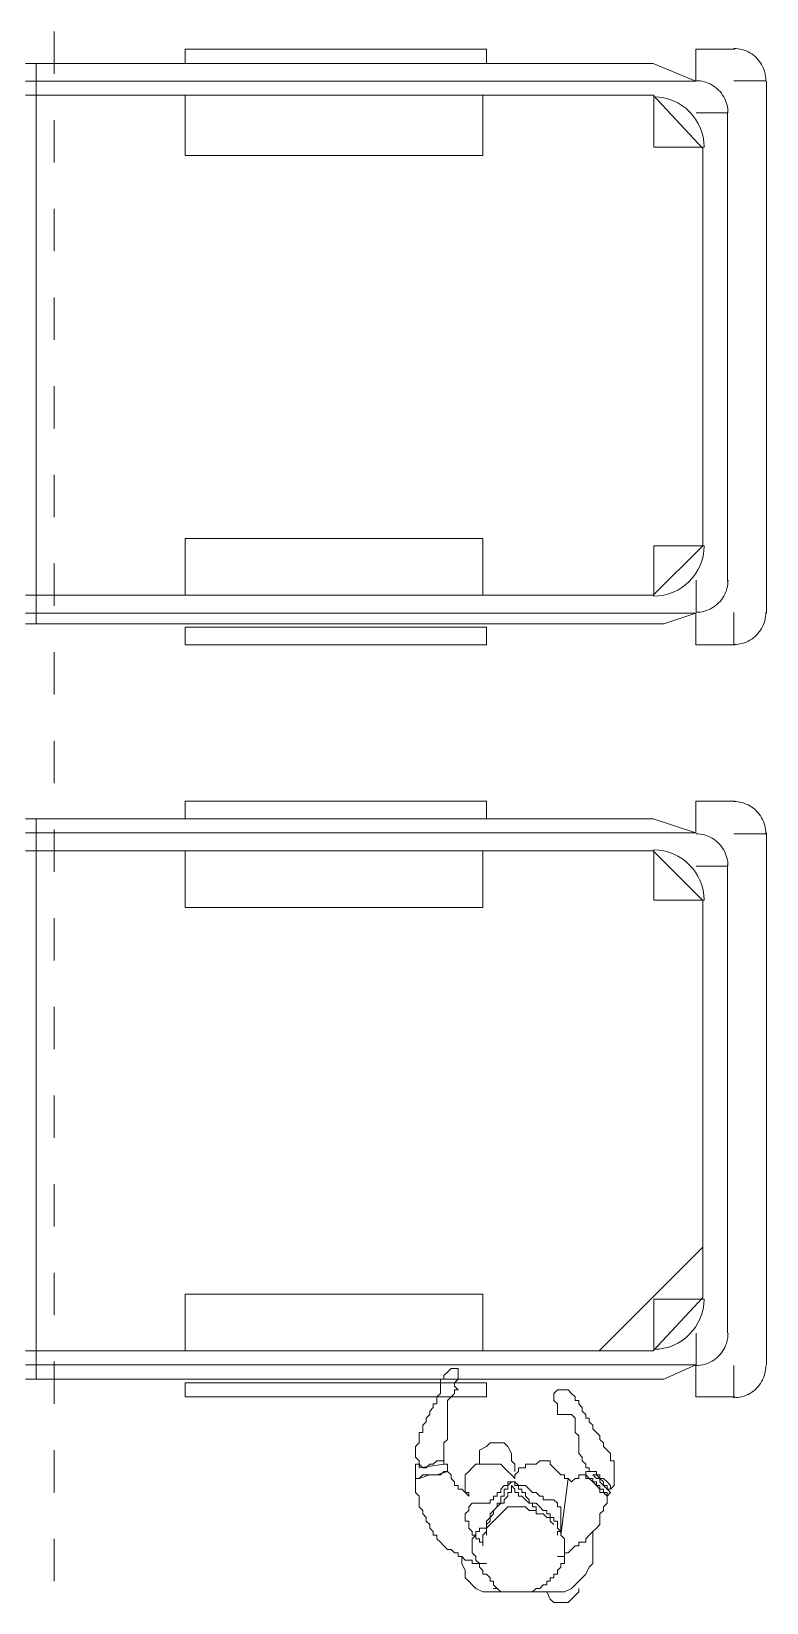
# Model space of a CAD drawing. Header units: millimetres. Extents: x 0.4 to 34.5, y 0.3 to 53.8.
# Drawn here: x 7.186 to 9.381, y 36.413 to 41.102 of the extents above; entities that cross this region are included whole.
import ezdxf

# ---------------------------------------------------------------- set-up
doc = ezdxf.new("R2010")
doc.units = ezdxf.units.MM
doc.header["$MEASUREMENT"] = 0
doc.layers.add('Layer 1', color=7, linetype='Continuous')
pattern_1 = [(45, (0, 0), (-7.071, 7.071), [])]

msp = doc.modelspace()

# ---------------------------------------------------------------- hatches: boundary and pattern name
at = {"layer": 'Layer 1', "true_color": 0x000000}
h = msp.add_hatch(dxfattribs=at)
h.set_pattern_fill('AI_USER_DEFINED_HATCH', color=18, scale=10, angle=45, style=0, pattern_type=0)
h.set_pattern_definition(pattern_1)
h.paths.add_polyline_path([(8.5446, 41.0489), (7.645, 41.0489), (7.645, 41.0065), (8.5446, 41.0065)])
h = msp.add_hatch(dxfattribs=at)
h.set_pattern_fill('AI_USER_DEFINED_HATCH', color=18, scale=10, angle=45, style=0, pattern_type=0)
h.set_pattern_definition(pattern_1)
h.paths.add_polyline_path([(7.2004, 39.419), (7.2004, 40.9113), (9.042, 40.9113), (9.1902, 40.7525), (9.1902, 39.5672), (9.042, 39.419)])
h = msp.add_hatch(dxfattribs=at)
h.set_pattern_fill('AI_USER_DEFINED_HATCH', color=18, scale=10, angle=45, style=0, pattern_type=0)
h.set_pattern_definition(pattern_1)
h.paths.add_polyline_path([(7.645, 40.7314), (7.645, 40.9113), (8.534, 40.9113), (8.534, 40.7314)])
h = msp.add_hatch(dxfattribs=at)
h.set_pattern_fill('AI_USER_DEFINED_HATCH', color=18, scale=10, angle=45, style=0, pattern_type=0)
h.set_pattern_definition(pattern_1)
edge = h.paths.add_edge_path()
edge.add_spline(control_points=[(9.044, 40.7568), (9.044, 40.7568), (9.194, 40.7568), (9.194, 40.7568), (9.194, 40.8391), (9.1263, 40.9067), (9.044, 40.9067), (9.044, 40.9067), (9.044, 40.7568), (9.044, 40.7568)], knot_values=[0, 0, 0, 0, 0.044099, 0.044099, 0.044099, 0.088197, 0.088197, 0.088197, 0.132296, 0.132296, 0.132296, 0.132296], degree=3, periodic=0)
edge.add_line((9.044, 40.7568), (9.044, 40.7568))
h = msp.add_hatch(dxfattribs=at)
h.set_pattern_fill('AI_USER_DEFINED_HATCH', color=18, scale=10, angle=45, style=0, pattern_type=0)
h.set_pattern_definition(pattern_1)
h.paths.add_polyline_path([(7.645, 39.419), (7.645, 39.5883), (8.534, 39.5883), (8.534, 39.419)])
h = msp.add_hatch(dxfattribs=at)
h.set_pattern_fill('AI_USER_DEFINED_HATCH', color=18, scale=10, angle=45, style=0, pattern_type=0)
h.set_pattern_definition(pattern_1)
edge = h.paths.add_edge_path()
edge.add_spline(control_points=[(9.044, 39.5664), (9.044, 39.5664), (9.044, 39.4164), (9.044, 39.4164), (9.1263, 39.4164), (9.194, 39.4842), (9.194, 39.5664), (9.194, 39.5664), (9.044, 39.5664), (9.044, 39.5664)], knot_values=[0, 0, 0, 0, 0.044099, 0.044099, 0.044099, 0.088197, 0.088197, 0.088197, 0.132296, 0.132296, 0.132296, 0.132296], degree=3, periodic=0)
edge.add_line((9.044, 39.5664), (9.044, 39.5664))
h = msp.add_hatch(dxfattribs=at)
h.set_pattern_fill('AI_USER_DEFINED_HATCH', color=18, scale=10, angle=45, style=0, pattern_type=0)
h.set_pattern_definition(pattern_1)
h.paths.add_polyline_path([(7.645, 39.2708), (7.645, 39.3237), (8.5446, 39.3237), (8.5446, 39.2708)])
h = msp.add_hatch(dxfattribs=at)
h.set_pattern_fill('AI_USER_DEFINED_HATCH', color=18, scale=10, angle=45, style=0, pattern_type=0)
h.set_pattern_definition(pattern_1)
h.paths.add_polyline_path([(8.5446, 38.8051), (7.645, 38.8051), (7.645, 38.7522), (8.5446, 38.7522)])
h = msp.add_hatch(dxfattribs=at)
h.set_pattern_fill('AI_USER_DEFINED_HATCH', color=18, scale=10, angle=45, style=0, pattern_type=0)
h.set_pattern_definition(pattern_1)
h.paths.add_polyline_path([(7.2004, 37.1646), (7.2004, 38.657), (9.042, 38.657), (9.1902, 38.5088), (9.1902, 37.3234), (9.042, 37.1646)])
h = msp.add_hatch(dxfattribs=at)
h.set_pattern_fill('AI_USER_DEFINED_HATCH', color=18, scale=10, angle=45, style=0, pattern_type=0)
h.set_pattern_definition(pattern_1)
h.paths.add_polyline_path([(7.645, 38.4876), (7.645, 38.657), (8.534, 38.657), (8.534, 38.4876)])
h = msp.add_hatch(dxfattribs=at)
h.set_pattern_fill('AI_USER_DEFINED_HATCH', color=18, scale=10, angle=45, style=0, pattern_type=0)
h.set_pattern_definition(pattern_1)
edge = h.paths.add_edge_path()
edge.add_spline(control_points=[(9.044, 38.5093), (9.044, 38.5093), (9.194, 38.5093), (9.194, 38.5093), (9.194, 38.5915), (9.1263, 38.6593), (9.044, 38.6593), (9.044, 38.6593), (9.044, 38.5093), (9.044, 38.5093)], knot_values=[0, 0, 0, 0, 0.044099, 0.044099, 0.044099, 0.088197, 0.088197, 0.088197, 0.132296, 0.132296, 0.132296, 0.132296], degree=3, periodic=0)
edge.add_line((9.044, 38.5093), (9.044, 38.5093))
h = msp.add_hatch(dxfattribs=at)
h.set_pattern_fill('AI_USER_DEFINED_HATCH', color=18, scale=10, angle=45, style=0, pattern_type=0)
h.set_pattern_definition(pattern_1)
h.paths.add_polyline_path([(7.645, 37.1646), (7.645, 37.334), (8.534, 37.334), (8.534, 37.1646)])
h = msp.add_hatch(dxfattribs=at)
h.set_pattern_fill('AI_USER_DEFINED_HATCH', color=18, scale=10, angle=45, style=0, pattern_type=0)
h.set_pattern_definition(pattern_1)
edge = h.paths.add_edge_path()
edge.add_spline(control_points=[(9.044, 37.319), (9.044, 37.319), (9.044, 37.169), (9.044, 37.169), (9.1263, 37.169), (9.194, 37.2366), (9.194, 37.319), (9.194, 37.319), (9.044, 37.319), (9.044, 37.319)], knot_values=[0, 0, 0, 0, 0.044099, 0.044099, 0.044099, 0.088197, 0.088197, 0.088197, 0.132296, 0.132296, 0.132296, 0.132296], degree=3, periodic=0)
edge.add_line((9.044, 37.319), (9.044, 37.319))
h = msp.add_hatch(dxfattribs=at)
h.set_pattern_fill('AI_USER_DEFINED_HATCH', color=18, scale=10, angle=45, style=0, pattern_type=0)
h.set_pattern_definition(pattern_1)
h.paths.add_polyline_path([(7.645, 37.0271), (7.645, 37.0694), (8.5446, 37.0694), (8.5446, 37.0271)])

# ---------------------------------------------------------------- linework, layer by layer
at = {"layer": 'Layer 1', "color": 7, "lineweight": 5, "true_color": 0xffffff}
for points in [[(7.2534, 40.9748), (7.2534, 41.1018)], [(8.5446, 41.0489), (7.645, 41.0489), (7.645, 41.0065), (8.5446, 41.0065), (8.5446, 41.0489)], [(9.2854, 41.0489), (9.169, 41.0489)], [(9.169, 41.0489), (9.169, 40.9536)], [(7.2004, 41.0065), (7.1687, 41.0065)], [(9.042, 41.0065), (7.2004, 41.0065)], [(7.2004, 39.3343), (7.2004, 41.0065)], [(9.042, 41.0065), (9.169, 40.9536)], [(7.2004, 40.9536), (7.1687, 40.9536)], [(9.169, 40.9536), (7.2004, 40.9536)], [(9.3807, 40.9536), (9.3807, 39.3661)], [(7.1687, 40.9113), (7.2004, 40.9113)], [(7.2004, 39.419), (7.2004, 40.9113), (9.042, 40.9113), (9.1902, 40.7525), (9.1902, 39.5672), (9.042, 39.419), (7.2004, 39.419)], [(7.2004, 40.9113), (9.042, 40.9113)], [(7.645, 40.7314), (7.645, 40.9113), (8.534, 40.9113), (8.534, 40.7314), (7.645, 40.7314)], [(9.2643, 40.8584), (9.2643, 39.4613)], [(7.2534, 40.7102), (7.2534, 40.8372)], [(9.1902, 39.5672), (9.1902, 40.7525)], [(7.2534, 40.4456), (7.2534, 40.5726)], [(7.2534, 40.181), (7.2534, 40.308)], [(7.2534, 39.9164), (7.2534, 40.0434)], [(7.2534, 39.6518), (7.2534, 39.7788)], [(7.645, 39.419), (7.645, 39.5883), (8.534, 39.5883), (8.534, 39.419), (7.645, 39.419)], [(7.2534, 39.3872), (7.2534, 39.5142)], [(7.1687, 39.419), (7.2004, 39.419)], [(7.2004, 39.419), (9.042, 39.419)], [(7.2004, 39.3661), (7.1687, 39.3661)], [(9.169, 39.3661), (7.2004, 39.3661)], [(9.0737, 39.3343), (9.169, 39.3661)], [(9.169, 39.3661), (9.169, 39.2708)], [(7.2004, 39.3343), (7.1687, 39.3343)], [(9.0737, 39.3343), (7.2004, 39.3343)], [(7.645, 39.2708), (7.645, 39.3237), (8.5446, 39.3237), (8.5446, 39.2708), (7.645, 39.2708)], [(7.2534, 39.1226), (7.2534, 39.2496)], [(9.2854, 39.2708), (9.169, 39.2708)], [(7.2534, 38.8581), (7.2534, 38.9851)], [(8.5446, 38.8051), (7.645, 38.8051), (7.645, 38.7522), (8.5446, 38.7522), (8.5446, 38.8051)], [(9.2854, 38.8051), (9.169, 38.8051)], [(9.169, 38.8051), (9.169, 38.7099)], [(7.2004, 38.7522), (7.1687, 38.7522)], [(9.042, 38.7522), (7.2004, 38.7522)], [(7.2004, 37.08), (7.2004, 38.7522)], [(9.042, 38.7522), (9.169, 38.7099)], [(7.2004, 38.7099), (7.1687, 38.7099)], [(9.169, 38.7099), (7.2004, 38.7099)], [(7.2534, 38.5935), (7.2534, 38.7205)], [(9.3807, 38.7099), (9.3807, 37.1223)], [(7.1687, 38.657), (7.2004, 38.657)], [(7.2004, 37.1646), (7.2004, 38.657), (9.042, 38.657), (9.1902, 38.5088), (9.1902, 37.3234), (9.042, 37.1646), (7.2004, 37.1646)], [(7.2004, 38.657), (9.042, 38.657)], [(7.645, 38.4876), (7.645, 38.657), (8.534, 38.657), (8.534, 38.4876), (7.645, 38.4876)], [(9.2643, 38.6146), (9.2643, 37.2176)], [(9.1902, 37.3234), (9.1902, 38.5088)], [(7.2534, 38.3289), (7.2534, 38.4559)], [(7.2534, 38.0643), (7.2534, 38.1913)], [(7.2534, 37.7997), (7.2534, 37.9267)], [(7.2534, 37.5351), (7.2534, 37.6621)], [(7.2534, 37.2705), (7.2534, 37.3975)], [(7.645, 37.1646), (7.645, 37.334), (8.534, 37.334), (8.534, 37.1646), (7.645, 37.1646)], [(7.1687, 37.1646), (7.2004, 37.1646)], [(7.2004, 37.1646), (9.042, 37.1646)], [(7.2004, 37.1223), (7.1687, 37.1223)], [(9.169, 37.1223), (7.2004, 37.1223)], [(7.2534, 37.0059), (7.2534, 37.1329)], [(8.3435, 36.8154), (8.3435, 36.826), (8.3435, 36.8366), (8.3329, 36.8471), (8.3329, 36.8577), (8.3329, 36.8683), (8.3329, 36.8789), (8.3435, 36.8895), (8.3435, 36.9001), (8.3435, 36.9106), (8.3435, 36.9212), (8.3541, 36.9212), (8.3541, 36.9318), (8.3541, 36.9424), (8.3647, 36.953), (8.3647, 36.9636), (8.3752, 36.9741), (8.3752, 36.9847), (8.3858, 36.9953), (8.3858, 37.0059), (8.3964, 37.0059), (8.3964, 37.0165), (8.3964, 37.0271), (8.407, 37.0376), (8.407, 37.0482), (8.407, 37.0588), (8.407, 37.0694), (8.407, 37.08), (8.4176, 37.08), (8.4176, 37.0906), (8.4282, 37.1011), (8.4387, 37.1117), (8.4493, 37.1117), (8.4599, 37.1117), (8.4599, 37.1011), (8.4599, 37.0906), (8.4599, 37.08), (8.4493, 37.0694), (8.4493, 37.0588), (8.4599, 37.0482), (8.4493, 37.0482), (8.4493, 37.0376), (8.4387, 37.0271), (8.4282, 37.0165), (8.4282, 37.0059), (8.4282, 36.9953), (8.4282, 36.9847), (8.4282, 36.9741), (8.4282, 36.9636), (8.4282, 36.953), (8.4282, 36.9424), (8.4282, 36.9318), (8.4282, 36.9212), (8.4282, 36.9106), (8.4282, 36.9001), (8.4176, 36.8895), (8.4176, 36.8789), (8.4176, 36.8683), (8.4176, 36.8577), (8.4176, 36.8471), (8.4176, 36.8366), (8.4176, 36.826)], [(9.0737, 37.08), (9.169, 37.1223)], [(9.169, 37.1223), (9.169, 37.0271)], [(7.2004, 37.08), (7.1687, 37.08)], [(9.0737, 37.08), (7.2004, 37.08)], [(7.645, 37.0271), (7.645, 37.0694), (8.5446, 37.0694), (8.5446, 37.0271), (7.645, 37.0271)], [(8.915, 36.7519), (8.9256, 36.7625), (8.9256, 36.7731), (8.9256, 36.7836), (8.9256, 36.7942), (8.9256, 36.8048), (8.9256, 36.8154), (8.9256, 36.826), (8.9256, 36.8366), (8.915, 36.8366), (8.915, 36.8471), (8.915, 36.8577), (8.9044, 36.8683), (8.8938, 36.8789), (8.8938, 36.8895), (8.8832, 36.9001), (8.8832, 36.9106), (8.8727, 36.9212), (8.8621, 36.9318), (8.8621, 36.9424), (8.8515, 36.953), (8.8515, 36.9636), (8.8409, 36.9636), (8.8409, 36.9741), (8.8303, 36.9847), (8.8303, 36.9953), (8.8197, 37.0059), (8.8197, 37.0165), (8.8092, 37.0165), (8.8092, 37.0271), (8.7986, 37.0376), (8.788, 37.0482), (8.7774, 37.0482), (8.7668, 37.0482), (8.7562, 37.0482), (8.7457, 37.0376), (8.7457, 37.0271), (8.7457, 37.0165), (8.7562, 37.0059), (8.7562, 36.9953), (8.7562, 36.9847), (8.7562, 36.9741), (8.7668, 36.9741), (8.7774, 36.9741), (8.788, 36.9741), (8.7986, 36.9741), (8.8092, 36.9636), (8.8092, 36.953), (8.8092, 36.9424), (8.8092, 36.9318), (8.8092, 36.9212), (8.8197, 36.9106), (8.8197, 36.9001), (8.8197, 36.8895), (8.8197, 36.8789), (8.8197, 36.8683), (8.8197, 36.8577), (8.8303, 36.8471), (8.8303, 36.8366), (8.8409, 36.826), (8.8409, 36.8154), (8.8515, 36.8154), (8.8515, 36.8048)], [(9.2854, 37.0271), (9.169, 37.0271)], [(7.2534, 36.7413), (7.2534, 36.8683)], [(8.5234, 36.826), (8.5234, 36.8471), (8.5234, 36.8683), (8.5446, 36.8789), (8.5552, 36.8895), (8.5763, 36.8895), (8.5975, 36.8895), (8.6081, 36.8789), (8.6187, 36.8577), (8.6187, 36.8366), (8.6292, 36.826), (8.6292, 36.8048)], [(8.3435, 36.7836), (8.3435, 36.7836), (8.3752, 36.7942), (8.3858, 36.7942), (8.3964, 36.7942), (8.4282, 36.8048), (8.4282, 36.826), (8.4176, 36.826), (8.4176, 36.8366), (8.407, 36.8366), (8.3964, 36.8366), (8.3858, 36.826), (8.3752, 36.826), (8.3647, 36.8154), (8.3541, 36.8154), (8.3435, 36.826), (8.3329, 36.826), (8.3329, 36.8154), (8.3329, 36.7836)], [(8.5446, 36.5296), (8.5234, 36.5296), (8.5128, 36.5296), (8.5022, 36.5296), (8.5022, 36.5402), (8.4917, 36.5402), (8.4811, 36.5402), (8.4705, 36.5508), (8.4599, 36.5508), (8.4599, 36.5614), (8.4493, 36.5614), (8.4387, 36.572), (8.4282, 36.572), (8.4176, 36.5826), (8.407, 36.5931), (8.3964, 36.6037), (8.3964, 36.6143), (8.3858, 36.6143), (8.3858, 36.6249), (8.3752, 36.6355), (8.3752, 36.6461), (8.3647, 36.6566), (8.3647, 36.6672), (8.3541, 36.6778), (8.3541, 36.6884), (8.3435, 36.699), (8.3435, 36.7096), (8.3435, 36.7201), (8.3435, 36.7307), (8.3329, 36.7413), (8.3329, 36.7519), (8.3329, 36.7625), (8.3329, 36.7731), (8.3329, 36.7836), (8.3435, 36.7836), (8.3541, 36.7942), (8.3752, 36.7942), (8.3858, 36.7942), (8.3964, 36.7942), (8.407, 36.7942), (8.4176, 36.8048), (8.4282, 36.8048), (8.4387, 36.7942), (8.4387, 36.7836), (8.4493, 36.7731), (8.4493, 36.7625), (8.4599, 36.7625), (8.4599, 36.7519), (8.4705, 36.7519), (8.4811, 36.7413), (8.4917, 36.7413), (8.4917, 36.7307), (8.4811, 36.7413), (8.4811, 36.7519), (8.4811, 36.7625), (8.4811, 36.7731), (8.4811, 36.7836), (8.4811, 36.7942), (8.4917, 36.8048), (8.5022, 36.8154), (8.5128, 36.826), (8.5234, 36.826), (8.534, 36.826), (8.5446, 36.826), (8.5552, 36.826), (8.5657, 36.826), (8.5763, 36.826), (8.5869, 36.826), (8.5975, 36.8154), (8.6081, 36.8048), (8.6187, 36.7942), (8.6292, 36.7836), (8.6292, 36.7942), (8.6398, 36.8048), (8.6398, 36.8154), (8.6504, 36.8154), (8.661, 36.8154), (8.661, 36.826), (8.6716, 36.826), (8.6927, 36.826), (8.7033, 36.8366), (8.7139, 36.8366), (8.7245, 36.8366), (8.7351, 36.8366), (8.7351, 36.826), (8.7457, 36.8154), (8.7562, 36.8048), (8.7668, 36.7942), (8.7774, 36.7942), (8.7774, 36.7836), (8.788, 36.7836), (8.7668, 36.6143)], [(8.3435, 36.8154), (8.4176, 36.826)], [(8.7562, 36.6143), (8.7562, 36.6143), (8.7562, 36.6249), (8.7668, 36.6249), (8.7668, 36.6355), (8.7668, 36.6461), (8.7668, 36.6566), (8.7668, 36.6672), (8.7668, 36.6778), (8.7668, 36.6884), (8.7668, 36.699), (8.7562, 36.699), (8.7562, 36.7096), (8.7457, 36.7201), (8.7351, 36.7201), (8.7245, 36.7201), (8.7139, 36.7201), (8.7139, 36.7307), (8.7033, 36.7307), (8.6927, 36.7413), (8.6822, 36.7413), (8.6716, 36.7519), (8.661, 36.7625), (8.6504, 36.7625), (8.6398, 36.7625), (8.6292, 36.7731), (8.6187, 36.7731), (8.6081, 36.7731), (8.6081, 36.7625), (8.5975, 36.7625), (8.5869, 36.7519), (8.5869, 36.7413), (8.5763, 36.7413), (8.5763, 36.7307), (8.5657, 36.7307), (8.5657, 36.7201), (8.5552, 36.7201), (8.5552, 36.7096), (8.5446, 36.7096), (8.534, 36.7096), (8.5234, 36.7096), (8.5128, 36.7096), (8.5022, 36.7096), (8.4917, 36.699), (8.4917, 36.6884), (8.4811, 36.6778), (8.4811, 36.6672), (8.4811, 36.6566), (8.4917, 36.6566), (8.4917, 36.6461), (8.4917, 36.6355), (8.5022, 36.6249), (8.5022, 36.6143), (8.5128, 36.6143), (8.5128, 36.6037), (8.5234, 36.6037), (8.5234, 36.5931), (8.534, 36.5931), (8.534, 36.5826)], [(8.534, 36.5826), (8.534, 36.6037), (8.534, 36.6143), (8.5446, 36.6249), (8.5446, 36.6355), (8.5446, 36.6461), (8.5552, 36.6566), (8.5552, 36.6672), (8.5657, 36.6778), (8.5657, 36.6884), (8.5763, 36.699), (8.5763, 36.7096), (8.5869, 36.7096), (8.5869, 36.7201), (8.5869, 36.7307), (8.5975, 36.7307), (8.5975, 36.7413), (8.5975, 36.7519), (8.6081, 36.7519), (8.6081, 36.7625), (8.6187, 36.7731), (8.6292, 36.7731), (8.6292, 36.7625), (8.6398, 36.7625), (8.6398, 36.7519), (8.6504, 36.7519), (8.6504, 36.7413), (8.661, 36.7413), (8.661, 36.7307), (8.6716, 36.7201), (8.6716, 36.7096), (8.6822, 36.7096), (8.6822, 36.699), (8.6927, 36.699), (8.6927, 36.6884)], [(8.5446, 36.6143), (8.5446, 36.6249), (8.5446, 36.6355), (8.5446, 36.6461), (8.5446, 36.6566), (8.5552, 36.6672), (8.5552, 36.6778), (8.5657, 36.6884), (8.5763, 36.699), (8.5869, 36.7096), (8.5975, 36.7096), (8.5975, 36.7201), (8.6081, 36.7307), (8.6081, 36.7413), (8.6187, 36.7413), (8.6187, 36.7519), (8.6187, 36.7625), (8.6292, 36.7519), (8.6292, 36.7413), (8.6398, 36.7413), (8.6398, 36.7307), (8.6504, 36.7307), (8.661, 36.7201), (8.6716, 36.7096), (8.6822, 36.7096), (8.6927, 36.7096), (8.7033, 36.699), (8.7139, 36.6884), (8.7245, 36.6884), (8.7245, 36.6778), (8.7351, 36.6778), (8.7351, 36.6672), (8.7351, 36.6566), (8.7457, 36.6461)], [(8.7562, 36.5508), (8.7774, 36.5508), (8.7774, 36.5614), (8.788, 36.5614), (8.7986, 36.572), (8.8092, 36.5826), (8.8197, 36.5826), (8.8197, 36.5931), (8.8303, 36.5931), (8.8409, 36.5931), (8.8409, 36.6037), (8.8515, 36.6143), (8.8621, 36.6249), (8.8727, 36.6355), (8.8832, 36.6461), (8.8832, 36.6566), (8.8832, 36.6672), (8.8832, 36.6778), (8.8938, 36.6884), (8.8938, 36.699), (8.9044, 36.7096), (8.9044, 36.7201), (8.9044, 36.7307), (8.8938, 36.7413), (8.8832, 36.7413), (8.8832, 36.7519), (8.8727, 36.7625), (8.8621, 36.7731), (8.8515, 36.7836), (8.8409, 36.7942), (8.8197, 36.7942), (8.8197, 36.7836), (8.8092, 36.7836), (8.7986, 36.7731), (8.788, 36.7836)], [(8.8409, 36.7942), (8.8409, 36.8048), (8.8515, 36.8048), (8.8621, 36.8048), (8.8727, 36.8048), (8.8727, 36.7942), (8.8832, 36.7942), (8.8832, 36.7836), (8.8938, 36.7836), (8.9044, 36.7731), (8.915, 36.7625), (8.915, 36.7519), (8.9044, 36.7519), (8.9044, 36.7625), (8.8938, 36.7625), (8.8938, 36.7731), (8.8832, 36.7836), (8.8727, 36.7942), (8.8621, 36.7942), (8.8727, 36.7836), (8.8832, 36.7836), (8.8832, 36.7731), (8.8938, 36.7625), (8.9044, 36.7519), (8.915, 36.7413), (8.9044, 36.7307), (8.9044, 36.7413), (8.8938, 36.7413), (8.8938, 36.7519), (8.8832, 36.7519), (8.8832, 36.7625), (8.8727, 36.7625), (8.8727, 36.7731), (8.8621, 36.7731), (8.8621, 36.7836), (8.8515, 36.7836), (8.8409, 36.7836), (8.8409, 36.7942), (8.8303, 36.7942)], [(8.5657, 36.4556), (8.5763, 36.4556), (8.5869, 36.445), (8.5975, 36.445), (8.6081, 36.445), (8.6187, 36.445), (8.6398, 36.445), (8.6504, 36.445), (8.661, 36.445), (8.6716, 36.445), (8.6822, 36.445), (8.6927, 36.4556), (8.7033, 36.4556), (8.7139, 36.4661), (8.7245, 36.4661), (8.7245, 36.4767), (8.7351, 36.4767), (8.7351, 36.4873), (8.7457, 36.4873), (8.7457, 36.4979), (8.7562, 36.4979), (8.7562, 36.5085), (8.7668, 36.5191), (8.7668, 36.5296), (8.7774, 36.5296), (8.7774, 36.5402), (8.7774, 36.5508), (8.7774, 36.5614), (8.7774, 36.572), (8.7774, 36.5826), (8.7774, 36.5931), (8.7774, 36.6037), (8.7668, 36.6143), (8.7668, 36.6249), (8.7562, 36.6355), (8.7562, 36.6461), (8.7562, 36.6566), (8.7457, 36.6566), (8.7457, 36.6672), (8.7351, 36.6672), (8.7245, 36.6672), (8.7139, 36.6778), (8.7033, 36.6778), (8.6927, 36.6778), (8.6927, 36.6884), (8.6822, 36.6884), (8.6716, 36.6884), (8.661, 36.699), (8.6504, 36.699), (8.6398, 36.699), (8.6292, 36.699), (8.6187, 36.699), (8.6081, 36.699), (8.5975, 36.6884), (8.5869, 36.6778), (8.5763, 36.6672), (8.5657, 36.6566), (8.5552, 36.6461), (8.5446, 36.6355), (8.534, 36.6355), (8.5234, 36.6355), (8.5234, 36.6249), (8.5128, 36.6249), (8.5128, 36.6143), (8.5022, 36.6037), (8.5022, 36.5931), (8.5022, 36.5826), (8.5022, 36.572), (8.5022, 36.5614), (8.5128, 36.5508), (8.5128, 36.5402), (8.5234, 36.5296), (8.5234, 36.5191), (8.534, 36.5085), (8.534, 36.4979), (8.5446, 36.4979), (8.5552, 36.4873), (8.5552, 36.4767), (8.5657, 36.4767), (8.5657, 36.4661), (8.5763, 36.4556), (8.5869, 36.445)], [(8.4705, 36.5508), (8.4705, 36.5296), (8.4811, 36.5085), (8.4811, 36.4873), (8.4917, 36.4767), (8.5022, 36.4661), (8.5128, 36.4556), (8.534, 36.445), (8.5552, 36.445), (8.5763, 36.445), (8.5975, 36.445), (8.6292, 36.445), (8.6398, 36.445), (8.6716, 36.445), (8.6927, 36.445), (8.7139, 36.445), (8.7351, 36.445), (8.7562, 36.445), (8.7774, 36.445), (8.7986, 36.4556), (8.8092, 36.4661), (8.8197, 36.4767), (8.8303, 36.4873), (8.8409, 36.4979), (8.8515, 36.5191), (8.8621, 36.5296), (8.8621, 36.5508), (8.8621, 36.5826), (8.8621, 36.6037), (8.8621, 36.6249)], [(7.2534, 36.4767), (7.2534, 36.6037)], [(8.7245, 36.445), (8.7351, 36.4238), (8.7457, 36.4132), (8.7668, 36.4132), (8.788, 36.4132), (8.7986, 36.4238), (8.8197, 36.445), (8.8197, 36.4556)]]:
    msp.add_lwpolyline(points, dxfattribs=at)
at = {"layer": 'Layer 1', "lineweight": 0}
for points in [[(8.5446, 41.0489), (7.645, 41.0489), (7.645, 41.0065), (8.5446, 41.0065), (8.5446, 41.0489)], [(7.2004, 39.419), (7.2004, 40.9113), (9.042, 40.9113), (9.1902, 40.7525), (9.1902, 39.5672), (9.042, 39.419), (7.2004, 39.419)], [(7.645, 40.7314), (7.645, 40.9113), (8.534, 40.9113), (8.534, 40.7314), (7.645, 40.7314)], [(7.645, 39.419), (7.645, 39.5883), (8.534, 39.5883), (8.534, 39.419), (7.645, 39.419)], [(7.645, 39.2708), (7.645, 39.3237), (8.5446, 39.3237), (8.5446, 39.2708), (7.645, 39.2708)], [(8.5446, 38.8051), (7.645, 38.8051), (7.645, 38.7522), (8.5446, 38.7522), (8.5446, 38.8051)], [(7.2004, 37.1646), (7.2004, 38.657), (9.042, 38.657), (9.1902, 38.5088), (9.1902, 37.3234), (9.042, 37.1646), (7.2004, 37.1646)], [(7.645, 38.4876), (7.645, 38.657), (8.534, 38.657), (8.534, 38.4876), (7.645, 38.4876)], [(7.645, 37.1646), (7.645, 37.334), (8.534, 37.334), (8.534, 37.1646), (7.645, 37.1646)], [(8.3435, 36.8154), (8.3435, 36.826), (8.3435, 36.8366), (8.3329, 36.8471), (8.3329, 36.8577), (8.3329, 36.8683), (8.3329, 36.8789), (8.3435, 36.8895), (8.3435, 36.9001), (8.3435, 36.9106), (8.3435, 36.9212), (8.3541, 36.9212), (8.3541, 36.9318), (8.3541, 36.9424), (8.3647, 36.953), (8.3647, 36.9636), (8.3752, 36.9741), (8.3752, 36.9847), (8.3858, 36.9953), (8.3858, 37.0059), (8.3964, 37.0059), (8.3964, 37.0165), (8.3964, 37.0271), (8.407, 37.0376), (8.407, 37.0482), (8.407, 37.0588), (8.407, 37.0694), (8.407, 37.08), (8.4176, 37.08), (8.4176, 37.0906), (8.4282, 37.1011), (8.4387, 37.1117), (8.4493, 37.1117), (8.4599, 37.1117), (8.4599, 37.1011), (8.4599, 37.0906), (8.4599, 37.08), (8.4493, 37.0694), (8.4493, 37.0588), (8.4599, 37.0482), (8.4493, 37.0482), (8.4493, 37.0376), (8.4387, 37.0271), (8.4282, 37.0165), (8.4282, 37.0059), (8.4282, 36.9953), (8.4282, 36.9847), (8.4282, 36.9741), (8.4282, 36.9636), (8.4282, 36.953), (8.4282, 36.9424), (8.4282, 36.9318), (8.4282, 36.9212), (8.4282, 36.9106), (8.4282, 36.9001), (8.4176, 36.8895), (8.4176, 36.8789), (8.4176, 36.8683), (8.4176, 36.8577), (8.4176, 36.8471), (8.4176, 36.8366), (8.4176, 36.826)], [(7.645, 37.0271), (7.645, 37.0694), (8.5446, 37.0694), (8.5446, 37.0271), (7.645, 37.0271)], [(8.915, 36.7519), (8.9256, 36.7625), (8.9256, 36.7731), (8.9256, 36.7836), (8.9256, 36.7942), (8.9256, 36.8048), (8.9256, 36.8154), (8.9256, 36.826), (8.9256, 36.8366), (8.915, 36.8366), (8.915, 36.8471), (8.915, 36.8577), (8.9044, 36.8683), (8.8938, 36.8789), (8.8938, 36.8895), (8.8832, 36.9001), (8.8832, 36.9106), (8.8727, 36.9212), (8.8621, 36.9318), (8.8621, 36.9424), (8.8515, 36.953), (8.8515, 36.9636), (8.8409, 36.9636), (8.8409, 36.9741), (8.8303, 36.9847), (8.8303, 36.9953), (8.8197, 37.0059), (8.8197, 37.0165), (8.8092, 37.0165), (8.8092, 37.0271), (8.7986, 37.0376), (8.788, 37.0482), (8.7774, 37.0482), (8.7668, 37.0482), (8.7562, 37.0482), (8.7457, 37.0376), (8.7457, 37.0271), (8.7457, 37.0165), (8.7562, 37.0059), (8.7562, 36.9953), (8.7562, 36.9847), (8.7562, 36.9741), (8.7668, 36.9741), (8.7774, 36.9741), (8.788, 36.9741), (8.7986, 36.9741), (8.8092, 36.9636), (8.8092, 36.953), (8.8092, 36.9424), (8.8092, 36.9318), (8.8092, 36.9212), (8.8197, 36.9106), (8.8197, 36.9001), (8.8197, 36.8895), (8.8197, 36.8789), (8.8197, 36.8683), (8.8197, 36.8577), (8.8303, 36.8471), (8.8303, 36.8366), (8.8409, 36.826), (8.8409, 36.8154), (8.8515, 36.8154), (8.8515, 36.8048)], [(8.5234, 36.826), (8.5234, 36.8471), (8.5234, 36.8683), (8.5446, 36.8789), (8.5552, 36.8895), (8.5763, 36.8895), (8.5975, 36.8895), (8.6081, 36.8789), (8.6187, 36.8577), (8.6187, 36.8366), (8.6292, 36.826), (8.6292, 36.8048)], [(8.3435, 36.7836), (8.3435, 36.7836), (8.3752, 36.7942), (8.3858, 36.7942), (8.3964, 36.7942), (8.4282, 36.8048), (8.4282, 36.826), (8.4176, 36.826), (8.4176, 36.8366), (8.407, 36.8366), (8.3964, 36.8366), (8.3858, 36.826), (8.3752, 36.826), (8.3647, 36.8154), (8.3541, 36.8154), (8.3435, 36.826), (8.3329, 36.826), (8.3329, 36.8154), (8.3329, 36.7836)], [(8.5446, 36.5296), (8.5234, 36.5296), (8.5128, 36.5296), (8.5022, 36.5296), (8.5022, 36.5402), (8.4917, 36.5402), (8.4811, 36.5402), (8.4705, 36.5508), (8.4599, 36.5508), (8.4599, 36.5614), (8.4493, 36.5614), (8.4387, 36.572), (8.4282, 36.572), (8.4176, 36.5826), (8.407, 36.5931), (8.3964, 36.6037), (8.3964, 36.6143), (8.3858, 36.6143), (8.3858, 36.6249), (8.3752, 36.6355), (8.3752, 36.6461), (8.3647, 36.6566), (8.3647, 36.6672), (8.3541, 36.6778), (8.3541, 36.6884), (8.3435, 36.699), (8.3435, 36.7096), (8.3435, 36.7201), (8.3435, 36.7307), (8.3329, 36.7413), (8.3329, 36.7519), (8.3329, 36.7625), (8.3329, 36.7731), (8.3329, 36.7836), (8.3435, 36.7836), (8.3541, 36.7942), (8.3752, 36.7942), (8.3858, 36.7942), (8.3964, 36.7942), (8.407, 36.7942), (8.4176, 36.8048), (8.4282, 36.8048), (8.4387, 36.7942), (8.4387, 36.7836), (8.4493, 36.7731), (8.4493, 36.7625), (8.4599, 36.7625), (8.4599, 36.7519), (8.4705, 36.7519), (8.4811, 36.7413), (8.4917, 36.7413), (8.4917, 36.7307), (8.4811, 36.7413), (8.4811, 36.7519), (8.4811, 36.7625), (8.4811, 36.7731), (8.4811, 36.7836), (8.4811, 36.7942), (8.4917, 36.8048), (8.5022, 36.8154), (8.5128, 36.826), (8.5234, 36.826), (8.534, 36.826), (8.5446, 36.826), (8.5552, 36.826), (8.5657, 36.826), (8.5763, 36.826), (8.5869, 36.826), (8.5975, 36.8154), (8.6081, 36.8048), (8.6187, 36.7942), (8.6292, 36.7836), (8.6292, 36.7942), (8.6398, 36.8048), (8.6398, 36.8154), (8.6504, 36.8154), (8.661, 36.8154), (8.661, 36.826), (8.6716, 36.826), (8.6927, 36.826), (8.7033, 36.8366), (8.7139, 36.8366), (8.7245, 36.8366), (8.7351, 36.8366), (8.7351, 36.826), (8.7457, 36.8154), (8.7562, 36.8048), (8.7668, 36.7942), (8.7774, 36.7942), (8.7774, 36.7836), (8.788, 36.7836), (8.7668, 36.6143)], [(8.7562, 36.6143), (8.7562, 36.6143), (8.7562, 36.6249), (8.7668, 36.6249), (8.7668, 36.6355), (8.7668, 36.6461), (8.7668, 36.6566), (8.7668, 36.6672), (8.7668, 36.6778), (8.7668, 36.6884), (8.7668, 36.699), (8.7562, 36.699), (8.7562, 36.7096), (8.7457, 36.7201), (8.7351, 36.7201), (8.7245, 36.7201), (8.7139, 36.7201), (8.7139, 36.7307), (8.7033, 36.7307), (8.6927, 36.7413), (8.6822, 36.7413), (8.6716, 36.7519), (8.661, 36.7625), (8.6504, 36.7625), (8.6398, 36.7625), (8.6292, 36.7731), (8.6187, 36.7731), (8.6081, 36.7731), (8.6081, 36.7625), (8.5975, 36.7625), (8.5869, 36.7519), (8.5869, 36.7413), (8.5763, 36.7413), (8.5763, 36.7307), (8.5657, 36.7307), (8.5657, 36.7201), (8.5552, 36.7201), (8.5552, 36.7096), (8.5446, 36.7096), (8.534, 36.7096), (8.5234, 36.7096), (8.5128, 36.7096), (8.5022, 36.7096), (8.4917, 36.699), (8.4917, 36.6884), (8.4811, 36.6778), (8.4811, 36.6672), (8.4811, 36.6566), (8.4917, 36.6566), (8.4917, 36.6461), (8.4917, 36.6355), (8.5022, 36.6249), (8.5022, 36.6143), (8.5128, 36.6143), (8.5128, 36.6037), (8.5234, 36.6037), (8.5234, 36.5931), (8.534, 36.5931), (8.534, 36.5826)], [(8.534, 36.5826), (8.534, 36.6037), (8.534, 36.6143), (8.5446, 36.6249), (8.5446, 36.6355), (8.5446, 36.6461), (8.5552, 36.6566), (8.5552, 36.6672), (8.5657, 36.6778), (8.5657, 36.6884), (8.5763, 36.699), (8.5763, 36.7096), (8.5869, 36.7096), (8.5869, 36.7201), (8.5869, 36.7307), (8.5975, 36.7307), (8.5975, 36.7413), (8.5975, 36.7519), (8.6081, 36.7519), (8.6081, 36.7625), (8.6187, 36.7731), (8.6292, 36.7731), (8.6292, 36.7625), (8.6398, 36.7625), (8.6398, 36.7519), (8.6504, 36.7519), (8.6504, 36.7413), (8.661, 36.7413), (8.661, 36.7307), (8.6716, 36.7201), (8.6716, 36.7096), (8.6822, 36.7096), (8.6822, 36.699), (8.6927, 36.699), (8.6927, 36.6884)], [(8.5446, 36.6143), (8.5446, 36.6249), (8.5446, 36.6355), (8.5446, 36.6461), (8.5446, 36.6566), (8.5552, 36.6672), (8.5552, 36.6778), (8.5657, 36.6884), (8.5763, 36.699), (8.5869, 36.7096), (8.5975, 36.7096), (8.5975, 36.7201), (8.6081, 36.7307), (8.6081, 36.7413), (8.6187, 36.7413), (8.6187, 36.7519), (8.6187, 36.7625), (8.6292, 36.7519), (8.6292, 36.7413), (8.6398, 36.7413), (8.6398, 36.7307), (8.6504, 36.7307), (8.661, 36.7201), (8.6716, 36.7096), (8.6822, 36.7096), (8.6927, 36.7096), (8.7033, 36.699), (8.7139, 36.6884), (8.7245, 36.6884), (8.7245, 36.6778), (8.7351, 36.6778), (8.7351, 36.6672), (8.7351, 36.6566), (8.7457, 36.6461)], [(8.7562, 36.5508), (8.7774, 36.5508), (8.7774, 36.5614), (8.788, 36.5614), (8.7986, 36.572), (8.8092, 36.5826), (8.8197, 36.5826), (8.8197, 36.5931), (8.8303, 36.5931), (8.8409, 36.5931), (8.8409, 36.6037), (8.8515, 36.6143), (8.8621, 36.6249), (8.8727, 36.6355), (8.8832, 36.6461), (8.8832, 36.6566), (8.8832, 36.6672), (8.8832, 36.6778), (8.8938, 36.6884), (8.8938, 36.699), (8.9044, 36.7096), (8.9044, 36.7201), (8.9044, 36.7307), (8.8938, 36.7413), (8.8832, 36.7413), (8.8832, 36.7519), (8.8727, 36.7625), (8.8621, 36.7731), (8.8515, 36.7836), (8.8409, 36.7942), (8.8197, 36.7942), (8.8197, 36.7836), (8.8092, 36.7836), (8.7986, 36.7731), (8.788, 36.7836)], [(8.8409, 36.7942), (8.8409, 36.8048), (8.8515, 36.8048), (8.8621, 36.8048), (8.8727, 36.8048), (8.8727, 36.7942), (8.8832, 36.7942), (8.8832, 36.7836), (8.8938, 36.7836), (8.9044, 36.7731), (8.915, 36.7625), (8.915, 36.7519), (8.9044, 36.7519), (8.9044, 36.7625), (8.8938, 36.7625), (8.8938, 36.7731), (8.8832, 36.7836), (8.8727, 36.7942), (8.8621, 36.7942), (8.8727, 36.7836), (8.8832, 36.7836), (8.8832, 36.7731), (8.8938, 36.7625), (8.9044, 36.7519), (8.915, 36.7413), (8.9044, 36.7307), (8.9044, 36.7413), (8.8938, 36.7413), (8.8938, 36.7519), (8.8832, 36.7519), (8.8832, 36.7625), (8.8727, 36.7625), (8.8727, 36.7731), (8.8621, 36.7731), (8.8621, 36.7836), (8.8515, 36.7836), (8.8409, 36.7836), (8.8409, 36.7942), (8.8303, 36.7942)], [(8.5657, 36.4556), (8.5763, 36.4556), (8.5869, 36.445), (8.5975, 36.445), (8.6081, 36.445), (8.6187, 36.445), (8.6398, 36.445), (8.6504, 36.445), (8.661, 36.445), (8.6716, 36.445), (8.6822, 36.445), (8.6927, 36.4556), (8.7033, 36.4556), (8.7139, 36.4661), (8.7245, 36.4661), (8.7245, 36.4767), (8.7351, 36.4767), (8.7351, 36.4873), (8.7457, 36.4873), (8.7457, 36.4979), (8.7562, 36.4979), (8.7562, 36.5085), (8.7668, 36.5191), (8.7668, 36.5296), (8.7774, 36.5296), (8.7774, 36.5402), (8.7774, 36.5508), (8.7774, 36.5614), (8.7774, 36.572), (8.7774, 36.5826), (8.7774, 36.5931), (8.7774, 36.6037), (8.7668, 36.6143), (8.7668, 36.6249), (8.7562, 36.6355), (8.7562, 36.6461), (8.7562, 36.6566), (8.7457, 36.6566), (8.7457, 36.6672), (8.7351, 36.6672), (8.7245, 36.6672), (8.7139, 36.6778), (8.7033, 36.6778), (8.6927, 36.6778), (8.6927, 36.6884), (8.6822, 36.6884), (8.6716, 36.6884), (8.661, 36.699), (8.6504, 36.699), (8.6398, 36.699), (8.6292, 36.699), (8.6187, 36.699), (8.6081, 36.699), (8.5975, 36.6884), (8.5869, 36.6778), (8.5763, 36.6672), (8.5657, 36.6566), (8.5552, 36.6461), (8.5446, 36.6355), (8.534, 36.6355), (8.5234, 36.6355), (8.5234, 36.6249), (8.5128, 36.6249), (8.5128, 36.6143), (8.5022, 36.6037), (8.5022, 36.5931), (8.5022, 36.5826), (8.5022, 36.572), (8.5022, 36.5614), (8.5128, 36.5508), (8.5128, 36.5402), (8.5234, 36.5296), (8.5234, 36.5191), (8.534, 36.5085), (8.534, 36.4979), (8.5446, 36.4979), (8.5552, 36.4873), (8.5552, 36.4767), (8.5657, 36.4767), (8.5657, 36.4661), (8.5763, 36.4556), (8.5869, 36.445)], [(8.4705, 36.5508), (8.4705, 36.5296), (8.4811, 36.5085), (8.4811, 36.4873), (8.4917, 36.4767), (8.5022, 36.4661), (8.5128, 36.4556), (8.534, 36.445), (8.5552, 36.445), (8.5763, 36.445), (8.5975, 36.445), (8.6292, 36.445), (8.6398, 36.445), (8.6716, 36.445), (8.6927, 36.445), (8.7139, 36.445), (8.7351, 36.445), (8.7562, 36.445), (8.7774, 36.445), (8.7986, 36.4556), (8.8092, 36.4661), (8.8197, 36.4767), (8.8303, 36.4873), (8.8409, 36.4979), (8.8515, 36.5191), (8.8621, 36.5296), (8.8621, 36.5508), (8.8621, 36.5826), (8.8621, 36.6037), (8.8621, 36.6249)], [(8.7245, 36.445), (8.7351, 36.4238), (8.7457, 36.4132), (8.7668, 36.4132), (8.788, 36.4132), (8.7986, 36.4238), (8.8197, 36.445), (8.8197, 36.4556)]]:
    msp.add_lwpolyline(points, dxfattribs=at)
for points, knots in [([(9.2834, 40.9548), (9.2834, 40.9548), (9.3786, 40.9548), (9.3786, 40.9548), (9.3786, 40.9719), (9.3744, 40.9879), (9.3658, 41.0028), (9.3573, 41.0177), (9.3457, 41.0295), (9.331, 41.0381), (9.3163, 41.0466), (9.3004, 41.051), (9.2834, 41.051)], [0, 0, 0, 0, 1, 1, 1, 2, 2, 2, 3, 3, 3, 4, 4, 4, 4]), ([(9.1702, 40.8586), (9.1702, 40.8586), (9.2654, 40.8586), (9.2654, 40.8586), (9.2654, 40.8757), (9.2612, 40.8917), (9.2526, 40.9066), (9.2441, 40.9215), (9.2325, 40.9333), (9.2178, 40.9419), (9.2031, 40.9504), (9.1872, 40.9548), (9.1702, 40.9548)], [0, 0, 0, 0, 1, 1, 1, 2, 2, 2, 3, 3, 3, 4, 4, 4, 4]), ([(9.044, 40.7568), (9.044, 40.7568), (9.194, 40.7568), (9.194, 40.7568), (9.194, 40.8391), (9.1263, 40.9067), (9.044, 40.9067), (9.044, 40.9067), (9.044, 40.7568), (9.044, 40.7568)], [0, 0, 0, 0, 1, 1, 1, 2, 2, 2, 3, 3, 3, 3]), ([(9.044, 39.5664), (9.044, 39.5664), (9.044, 39.4164), (9.044, 39.4164), (9.1263, 39.4164), (9.194, 39.4842), (9.194, 39.5664), (9.194, 39.5664), (9.044, 39.5664), (9.044, 39.5664)], [0, 0, 0, 0, 1, 1, 1, 2, 2, 2, 3, 3, 3, 3]), ([(9.1703, 39.4645), (9.1703, 39.4645), (9.1703, 39.3683), (9.1703, 39.3683), (9.1873, 39.3683), (9.2032, 39.3726), (9.2179, 39.3812), (9.2326, 39.3898), (9.2442, 39.4015), (9.2527, 39.4164), (9.2613, 39.4314), (9.2655, 39.4474), (9.2655, 39.4645)], [0, 0, 0, 0, 1, 1, 1, 2, 2, 2, 3, 3, 3, 4, 4, 4, 4]), ([(9.2834, 39.3682), (9.2834, 39.3682), (9.2834, 39.272), (9.2834, 39.272), (9.3004, 39.272), (9.3163, 39.2763), (9.331, 39.2849), (9.3457, 39.2936), (9.3573, 39.3053), (9.3658, 39.3201), (9.3744, 39.335), (9.3786, 39.351), (9.3786, 39.3682)], [0, 0, 0, 0, 1, 1, 1, 2, 2, 2, 3, 3, 3, 4, 4, 4, 4]), ([(9.2834, 38.7073), (9.2834, 38.7073), (9.3786, 38.7073), (9.3786, 38.7073), (9.3786, 38.7245), (9.3744, 38.7405), (9.3658, 38.7554), (9.3573, 38.7702), (9.3457, 38.782), (9.331, 38.7906), (9.3163, 38.7992), (9.3004, 38.8035), (9.2834, 38.8035)], [0, 0, 0, 0, 1, 1, 1, 2, 2, 2, 3, 3, 3, 4, 4, 4, 4]), ([(9.1702, 38.6111), (9.1702, 38.6111), (9.2654, 38.6111), (9.2654, 38.6111), (9.2654, 38.6283), (9.2612, 38.6443), (9.2526, 38.6592), (9.2441, 38.674), (9.2325, 38.6857), (9.2178, 38.6944), (9.2031, 38.703), (9.1872, 38.7073), (9.1702, 38.7073)], [0, 0, 0, 0, 1, 1, 1, 2, 2, 2, 3, 3, 3, 4, 4, 4, 4]), ([(9.044, 38.5093), (9.044, 38.5093), (9.194, 38.5093), (9.194, 38.5093), (9.194, 38.5915), (9.1263, 38.6593), (9.044, 38.6593), (9.044, 38.6593), (9.044, 38.5093), (9.044, 38.5093)], [0, 0, 0, 0, 1, 1, 1, 2, 2, 2, 3, 3, 3, 3]), ([(9.044, 37.319), (9.044, 37.319), (9.044, 37.169), (9.044, 37.169), (9.1263, 37.169), (9.194, 37.2366), (9.194, 37.319), (9.194, 37.319), (9.044, 37.319), (9.044, 37.319)], [0, 0, 0, 0, 1, 1, 1, 2, 2, 2, 3, 3, 3, 3]), ([(9.1703, 37.2171), (9.1703, 37.2171), (9.1703, 37.1208), (9.1703, 37.1208), (9.1873, 37.1208), (9.2032, 37.1252), (9.2179, 37.1337), (9.2326, 37.1423), (9.2442, 37.1541), (9.2527, 37.169), (9.2613, 37.1839), (9.2655, 37.1999), (9.2655, 37.2171)], [0, 0, 0, 0, 1, 1, 1, 2, 2, 2, 3, 3, 3, 4, 4, 4, 4]), ([(9.2834, 37.1207), (9.2834, 37.1207), (9.2834, 37.0245), (9.2834, 37.0245), (9.3004, 37.0245), (9.3163, 37.0289), (9.331, 37.0374), (9.3457, 37.046), (9.3573, 37.0578), (9.3658, 37.0727), (9.3744, 37.0876), (9.3786, 37.1036), (9.3786, 37.1207)], [0, 0, 0, 0, 1, 1, 1, 2, 2, 2, 3, 3, 3, 4, 4, 4, 4])]:
    msp.add_open_spline(points, degree=3, knots=knots, dxfattribs=at)
at = {"layer": 'Layer 1', "color": 7, "lineweight": 5, "true_color": 0xffffff}
for points, knots in [([(9.3786, 40.9548), (9.3786, 40.9719), (9.3744, 40.9879), (9.3658, 41.0028), (9.3573, 41.0177), (9.3457, 41.0295), (9.331, 41.0381), (9.3163, 41.0466), (9.3004, 41.051), (9.2834, 41.051)], [0, 0, 0, 0, 1, 1, 1, 2, 2, 2, 3, 3, 3, 3]), ([(9.2654, 40.8586), (9.2654, 40.8757), (9.2612, 40.8917), (9.2526, 40.9066), (9.2441, 40.9215), (9.2325, 40.9333), (9.2178, 40.9419), (9.2031, 40.9504), (9.1872, 40.9548), (9.1702, 40.9548)], [0, 0, 0, 0, 1, 1, 1, 2, 2, 2, 3, 3, 3, 3]), ([(9.194, 40.7568), (9.194, 40.7568), (9.194, 40.7568), (9.194, 40.7568), (9.194, 40.8391), (9.1263, 40.9067), (9.044, 40.9067)], [0, 0, 0, 0, 1, 1, 1, 2, 2, 2, 2]), ([(9.044, 39.4164), (9.044, 39.4164), (9.044, 39.4164), (9.044, 39.4164), (9.1263, 39.4164), (9.194, 39.4842), (9.194, 39.5664)], [0, 0, 0, 0, 1, 1, 1, 2, 2, 2, 2]), ([(9.1703, 39.3683), (9.1873, 39.3683), (9.2032, 39.3726), (9.2179, 39.3812), (9.2326, 39.3898), (9.2442, 39.4015), (9.2527, 39.4164), (9.2613, 39.4314), (9.2655, 39.4474), (9.2655, 39.4645)], [0, 0, 0, 0, 1, 1, 1, 2, 2, 2, 3, 3, 3, 3]), ([(9.2834, 39.272), (9.3004, 39.272), (9.3163, 39.2763), (9.331, 39.2849), (9.3457, 39.2936), (9.3573, 39.3053), (9.3658, 39.3201), (9.3744, 39.335), (9.3786, 39.351), (9.3786, 39.3682)], [0, 0, 0, 0, 1, 1, 1, 2, 2, 2, 3, 3, 3, 3]), ([(9.3786, 38.7073), (9.3786, 38.7245), (9.3744, 38.7405), (9.3658, 38.7554), (9.3573, 38.7702), (9.3457, 38.782), (9.331, 38.7906), (9.3163, 38.7992), (9.3004, 38.8035), (9.2834, 38.8035)], [0, 0, 0, 0, 1, 1, 1, 2, 2, 2, 3, 3, 3, 3]), ([(9.2654, 38.6111), (9.2654, 38.6283), (9.2612, 38.6443), (9.2526, 38.6592), (9.2441, 38.674), (9.2325, 38.6857), (9.2178, 38.6944), (9.2031, 38.703), (9.1872, 38.7073), (9.1702, 38.7073)], [0, 0, 0, 0, 1, 1, 1, 2, 2, 2, 3, 3, 3, 3]), ([(9.194, 38.5093), (9.194, 38.5093), (9.194, 38.5093), (9.194, 38.5093), (9.194, 38.5915), (9.1263, 38.6593), (9.044, 38.6593)], [0, 0, 0, 0, 1, 1, 1, 2, 2, 2, 2]), ([(9.044, 37.169), (9.044, 37.169), (9.044, 37.169), (9.044, 37.169), (9.1263, 37.169), (9.194, 37.2366), (9.194, 37.319)], [0, 0, 0, 0, 1, 1, 1, 2, 2, 2, 2]), ([(9.1703, 37.1208), (9.1873, 37.1208), (9.2032, 37.1252), (9.2179, 37.1337), (9.2326, 37.1423), (9.2442, 37.1541), (9.2527, 37.169), (9.2613, 37.1839), (9.2655, 37.1999), (9.2655, 37.2171)], [0, 0, 0, 0, 1, 1, 1, 2, 2, 2, 3, 3, 3, 3]), ([(9.2834, 37.0245), (9.3004, 37.0245), (9.3163, 37.0289), (9.331, 37.0374), (9.3457, 37.046), (9.3573, 37.0578), (9.3658, 37.0727), (9.3744, 37.0876), (9.3786, 37.1036), (9.3786, 37.1207)], [0, 0, 0, 0, 1, 1, 1, 2, 2, 2, 3, 3, 3, 3])]:
    msp.add_open_spline(points, degree=3, knots=knots, dxfattribs=at)

doc.saveas('drawing.dxf')
